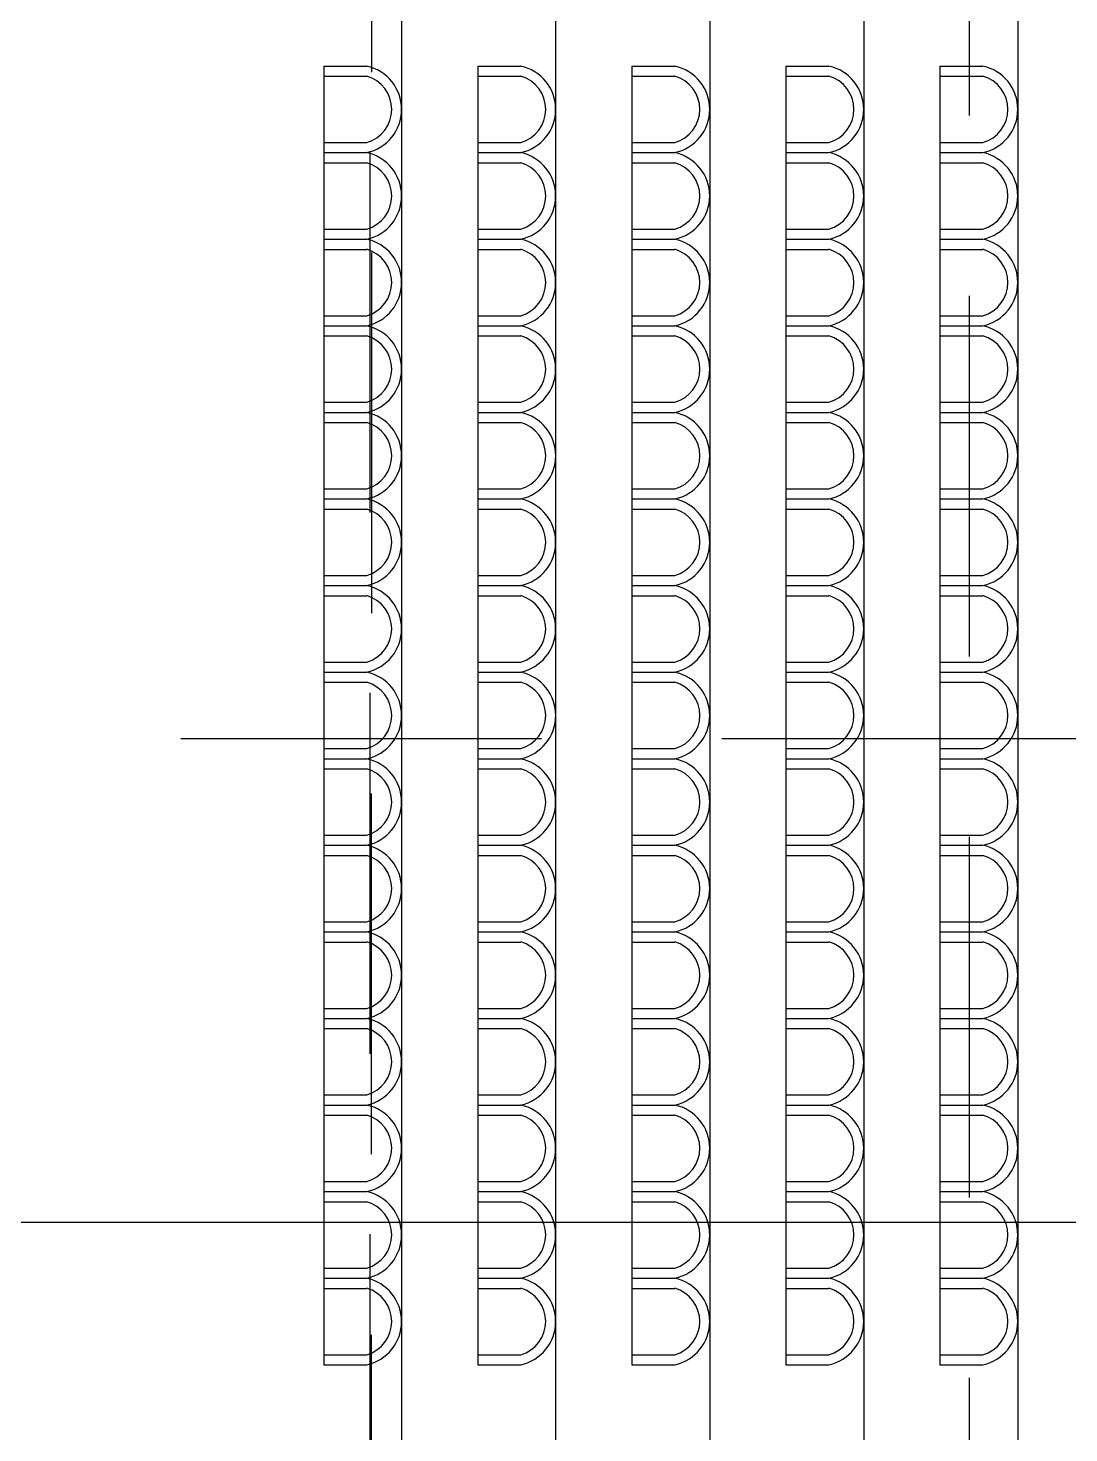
# Model space of a CAD drawing. Header units: millimetres. Extents: x -17017 to 2697, y 1903 to 18260.
# Drawn here: x -16989.266 to -16987.823, y 18221.433 to 18223.38 of the extents above; entities that cross this region are included whole.
import ezdxf

# ---------------------------------------------------------------- set-up
doc = ezdxf.new("R2010")
doc.units = ezdxf.units.MM
doc.linetypes.add('DASHED', pattern=[0.75, 0.5, -0.25])
for name, color, linetype in [('1', 7, 'Continuous'), ('door', 152, 'Continuous'), ('NET 01', 8, 'Continuous')]:
    doc.layers.add(name, color=color, linetype=linetype)

msp = doc.modelspace()

# ---------------------------------------------------------------- linework, layer by layer
at = {"layer": '1', "linetype": 'DASHED'}
msp.add_line((-16988.7923, 18227.7083), (-16988.7923, 18217.1558), dxfattribs=at)
at = {"layer": '1'}
for p, q in [((-16988.7484, 18227.2088), (-16988.7484, 18218.5818)), ((-16988.5349, 18227.2088), (-16988.5349, 18218.5818)), ((-16988.3213, 18227.2088), (-16988.3213, 18218.5818)), ((-16988.1078, 18227.2088), (-16988.1078, 18218.5818)), ((-16987.8943, 18227.2088), (-16987.8943, 18218.5818)), ((-16988.8564, 18223.3271), (-16988.7967, 18223.3271)), ((-16988.8564, 18223.3271), (-16988.7967, 18223.3271)), ((-16988.8564, 18223.3271), (-16988.8564, 18223.0871)), ((-16988.8564, 18223.313), (-16988.7967, 18223.313)), ((-16988.6429, 18223.3271), (-16988.5832, 18223.3271)), ((-16988.6428, 18223.3271), (-16988.5832, 18223.3271)), ((-16988.6428, 18223.3271), (-16988.6428, 18223.0871)), ((-16988.6428, 18223.313), (-16988.5832, 18223.313)), ((-16988.4293, 18223.3271), (-16988.3697, 18223.3271)), ((-16988.4293, 18223.3271), (-16988.3697, 18223.3271)), ((-16988.4293, 18223.3271), (-16988.4293, 18223.0871)), ((-16988.4293, 18223.313), (-16988.3697, 18223.313)), ((-16988.2158, 18223.3271), (-16988.1561, 18223.3271)), ((-16988.2158, 18223.3271), (-16988.1561, 18223.3271)), ((-16988.2158, 18223.3271), (-16988.2158, 18223.0871)), ((-16988.2158, 18223.313), (-16988.1561, 18223.313)), ((-16988.0023, 18223.3271), (-16987.9426, 18223.3271)), ((-16988.0023, 18223.3271), (-16987.9426, 18223.3271)), ((-16988.0023, 18223.3271), (-16988.0023, 18223.0871)), ((-16988.0023, 18223.313), (-16987.9426, 18223.313)), ((-16988.8564, 18223.2211), (-16988.7967, 18223.2211)), ((-16988.6428, 18223.2211), (-16988.5832, 18223.2211)), ((-16988.4293, 18223.2211), (-16988.3697, 18223.2211)), ((-16988.2158, 18223.2211), (-16988.1561, 18223.2211)), ((-16988.0023, 18223.2211), (-16987.9426, 18223.2211)), ((-16988.8564, 18223.2071), (-16988.7967, 18223.2071)), ((-16988.8564, 18223.2071), (-16988.7967, 18223.2071)), ((-16988.6429, 18223.2071), (-16988.5832, 18223.2071)), ((-16988.6429, 18223.2071), (-16988.5832, 18223.2071)), ((-16988.4293, 18223.2071), (-16988.3697, 18223.2071)), ((-16988.4293, 18223.2071), (-16988.3697, 18223.2071)), ((-16988.2158, 18223.2071), (-16988.1561, 18223.2071)), ((-16988.2158, 18223.2071), (-16988.1561, 18223.2071)), ((-16988.0023, 18223.2071), (-16987.9426, 18223.2071)), ((-16988.0023, 18223.2071), (-16987.9426, 18223.2071)), ((-16988.8564, 18223.193), (-16988.7967, 18223.193)), ((-16988.6428, 18223.193), (-16988.5832, 18223.193)), ((-16988.4293, 18223.193), (-16988.3697, 18223.193)), ((-16988.2158, 18223.193), (-16988.1561, 18223.193)), ((-16988.0023, 18223.193), (-16987.9426, 18223.193)), ((-16988.8564, 18223.1011), (-16988.7967, 18223.1011)), ((-16988.6428, 18223.1011), (-16988.5832, 18223.1011)), ((-16988.4293, 18223.1011), (-16988.3697, 18223.1011)), ((-16988.2158, 18223.1011), (-16988.1561, 18223.1011)), ((-16988.0023, 18223.1011), (-16987.9426, 18223.1011)), ((-16988.8564, 18223.0871), (-16988.7967, 18223.0871)), ((-16988.8564, 18223.0871), (-16988.7967, 18223.0871)), ((-16988.8564, 18223.0871), (-16988.8564, 18222.9671)), ((-16988.6429, 18223.0871), (-16988.5832, 18223.0871)), ((-16988.6428, 18223.0871), (-16988.5832, 18223.0871)), ((-16988.6428, 18223.0871), (-16988.6428, 18222.9671)), ((-16988.4293, 18223.0871), (-16988.3697, 18223.0871)), ((-16988.4293, 18223.0871), (-16988.3697, 18223.0871)), ((-16988.4293, 18223.0871), (-16988.4293, 18222.9671)), ((-16988.2158, 18223.0871), (-16988.1561, 18223.0871)), ((-16988.2158, 18223.0871), (-16988.1561, 18223.0871)), ((-16988.2158, 18223.0871), (-16988.2158, 18222.9671)), ((-16988.0023, 18223.0871), (-16987.9426, 18223.0871)), ((-16988.0023, 18223.0871), (-16987.9426, 18223.0871)), ((-16988.0022, 18223.0871), (-16988.0022, 18222.9671)), ((-16988.8564, 18223.073), (-16988.7967, 18223.073)), ((-16988.6428, 18223.073), (-16988.5832, 18223.073)), ((-16988.4293, 18223.073), (-16988.3697, 18223.073)), ((-16988.2158, 18223.073), (-16988.1561, 18223.073)), ((-16988.0022, 18223.073), (-16987.9426, 18223.073)), ((-16988.8564, 18222.9811), (-16988.7967, 18222.9811)), ((-16988.6428, 18222.9811), (-16988.5832, 18222.9811)), ((-16988.4293, 18222.9811), (-16988.3697, 18222.9811)), ((-16988.2158, 18222.9811), (-16988.1561, 18222.9811)), ((-16988.0022, 18222.9811), (-16987.9426, 18222.9811)), ((-16988.8564, 18222.9671), (-16988.7967, 18222.9671)), ((-16988.8564, 18222.9671), (-16988.7967, 18222.9671)), ((-16988.8563, 18222.9671), (-16988.8563, 18222.8471)), ((-16988.6428, 18222.9671), (-16988.5832, 18222.9671)), ((-16988.6428, 18222.9671), (-16988.5832, 18222.9671)), ((-16988.6428, 18222.9671), (-16988.6428, 18222.8471)), ((-16988.4293, 18222.9671), (-16988.3697, 18222.9671)), ((-16988.4293, 18222.9671), (-16988.3697, 18222.9671)), ((-16988.4293, 18222.9671), (-16988.4293, 18222.8471)), ((-16988.2158, 18222.9671), (-16988.1561, 18222.9671)), ((-16988.2158, 18222.9671), (-16988.1561, 18222.9671)), ((-16988.2158, 18222.9671), (-16988.2158, 18222.8471)), ((-16988.0023, 18222.9671), (-16987.9426, 18222.9671)), ((-16988.0022, 18222.9671), (-16987.9426, 18222.9671)), ((-16988.0022, 18222.9671), (-16988.0022, 18222.8471)), ((-16988.8563, 18222.953), (-16988.7967, 18222.953)), ((-16988.6428, 18222.953), (-16988.5832, 18222.953)), ((-16988.4293, 18222.953), (-16988.3697, 18222.953)), ((-16988.2158, 18222.953), (-16988.1561, 18222.953)), ((-16988.0022, 18222.953), (-16987.9426, 18222.953)), ((-16988.8564, 18222.8471), (-16988.7967, 18222.8471)), ((-16988.8563, 18222.8611), (-16988.7967, 18222.8611)), ((-16988.8563, 18222.8471), (-16988.7967, 18222.8471)), ((-16988.8563, 18222.8471), (-16988.8563, 18222.7271)), ((-16988.6428, 18222.8611), (-16988.5832, 18222.8611)), ((-16988.6428, 18222.8471), (-16988.5832, 18222.8471)), ((-16988.6428, 18222.8471), (-16988.5832, 18222.8471)), ((-16988.6428, 18222.8471), (-16988.6428, 18222.7271)), ((-16988.4293, 18222.8611), (-16988.3697, 18222.8611)), ((-16988.4293, 18222.8471), (-16988.3697, 18222.8471)), ((-16988.4293, 18222.8471), (-16988.3696, 18222.8471)), ((-16988.4293, 18222.8471), (-16988.4293, 18222.7271)), ((-16988.2158, 18222.8611), (-16988.1561, 18222.8611)), ((-16988.2158, 18222.8471), (-16988.1561, 18222.8471)), ((-16988.2158, 18222.8471), (-16988.1561, 18222.8471)), ((-16988.2157, 18222.8471), (-16988.2157, 18222.7271)), ((-16988.0022, 18222.8611), (-16987.9426, 18222.8611)), ((-16988.0022, 18222.8471), (-16987.9426, 18222.8471)), ((-16988.0022, 18222.8471), (-16987.9426, 18222.8471)), ((-16988.0022, 18222.8471), (-16988.0022, 18222.7271)), ((-16988.8563, 18222.833), (-16988.7967, 18222.833)), ((-16988.6428, 18222.833), (-16988.5832, 18222.833)), ((-16988.4293, 18222.833), (-16988.3696, 18222.833)), ((-16988.2157, 18222.833), (-16988.1561, 18222.833)), ((-16988.0022, 18222.833), (-16987.9426, 18222.833)), ((-16988.8563, 18222.7411), (-16988.7967, 18222.7411)), ((-16988.6428, 18222.7411), (-16988.5832, 18222.7411)), ((-16988.4293, 18222.7411), (-16988.3696, 18222.7411)), ((-16988.2157, 18222.7411), (-16988.1561, 18222.7411)), ((-16988.0022, 18222.7411), (-16987.9426, 18222.7411)), ((-16988.8564, 18222.7271), (-16988.7967, 18222.7271)), ((-16988.8563, 18222.7271), (-16988.7967, 18222.7271)), ((-16988.8563, 18222.7271), (-16988.8563, 18222.4871)), ((-16988.8563, 18222.713), (-16988.7967, 18222.713)), ((-16988.6428, 18222.7271), (-16988.5832, 18222.7271)), ((-16988.6428, 18222.7271), (-16988.5832, 18222.7271)), ((-16988.6428, 18222.7271), (-16988.6428, 18222.4871)), ((-16988.6428, 18222.713), (-16988.5832, 18222.713)), ((-16988.4293, 18222.7271), (-16988.3696, 18222.7271)), ((-16988.4293, 18222.7271), (-16988.3697, 18222.7271)), ((-16988.4293, 18222.7271), (-16988.4293, 18222.4871)), ((-16988.4293, 18222.713), (-16988.3697, 18222.713)), ((-16988.2158, 18222.7271), (-16988.1561, 18222.7271)), ((-16988.2158, 18222.7271), (-16988.1561, 18222.7271)), ((-16988.2158, 18222.7271), (-16988.2158, 18222.4871)), ((-16988.2158, 18222.713), (-16988.1561, 18222.713)), ((-16988.0022, 18222.7271), (-16987.9426, 18222.7271)), ((-16988.0022, 18222.7271), (-16987.9426, 18222.7271)), ((-16988.0022, 18222.7271), (-16988.0022, 18222.4871)), ((-16988.0022, 18222.713), (-16987.9426, 18222.713)), ((-16988.8563, 18222.6211), (-16988.7967, 18222.6211)), ((-16988.6428, 18222.6211), (-16988.5832, 18222.6211)), ((-16988.4293, 18222.6211), (-16988.3697, 18222.6211)), ((-16988.2158, 18222.6211), (-16988.1561, 18222.6211)), ((-16988.0022, 18222.6211), (-16987.9426, 18222.6211)), ((-16988.8564, 18222.6071), (-16988.7967, 18222.6071)), ((-16988.8564, 18222.6071), (-16988.7967, 18222.6071)), ((-16988.8563, 18222.593), (-16988.7967, 18222.593)), ((-16988.6428, 18222.6071), (-16988.5832, 18222.6071)), ((-16988.6428, 18222.6071), (-16988.5832, 18222.6071)), ((-16988.6428, 18222.593), (-16988.5832, 18222.593)), ((-16988.4293, 18222.6071), (-16988.3697, 18222.6071)), ((-16988.4293, 18222.6071), (-16988.3697, 18222.6071)), ((-16988.4293, 18222.593), (-16988.3697, 18222.593)), ((-16988.2158, 18222.6071), (-16988.1561, 18222.6071)), ((-16988.2158, 18222.6071), (-16988.1561, 18222.6071)), ((-16988.2158, 18222.593), (-16988.1561, 18222.593)), ((-16988.0022, 18222.6071), (-16987.9426, 18222.6071)), ((-16988.0022, 18222.6071), (-16987.9426, 18222.6071)), ((-16988.0022, 18222.593), (-16987.9426, 18222.593)), ((-16988.8563, 18222.5011), (-16988.7967, 18222.5011)), ((-16988.6428, 18222.5011), (-16988.5832, 18222.5011)), ((-16988.4293, 18222.5011), (-16988.3697, 18222.5011)), ((-16988.2158, 18222.5011), (-16988.1561, 18222.5011)), ((-16988.0022, 18222.5011), (-16987.9426, 18222.5011)), ((-16988.8564, 18222.4871), (-16988.7967, 18222.4871)), ((-16988.8563, 18222.4871), (-16988.7967, 18222.4871)), ((-16988.8563, 18222.4871), (-16988.8563, 18222.3671)), ((-16988.6428, 18222.4871), (-16988.5832, 18222.4871)), ((-16988.6428, 18222.4871), (-16988.5832, 18222.4871)), ((-16988.6428, 18222.4871), (-16988.6428, 18222.3671)), ((-16988.4293, 18222.4871), (-16988.3697, 18222.4871)), ((-16988.4293, 18222.4871), (-16988.3696, 18222.4871)), ((-16988.4293, 18222.4871), (-16988.4293, 18222.3671)), ((-16988.2158, 18222.4871), (-16988.1561, 18222.4871)), ((-16988.2158, 18222.4871), (-16988.1561, 18222.4871)), ((-16988.2157, 18222.4871), (-16988.2157, 18222.3671)), ((-16988.0022, 18222.4871), (-16987.9426, 18222.4871)), ((-16988.0022, 18222.4871), (-16987.9426, 18222.4871)), ((-16988.0022, 18222.4871), (-16988.0022, 18222.3671)), ((-16988.8563, 18222.473), (-16988.7967, 18222.473)), ((-16988.6428, 18222.473), (-16988.5832, 18222.473)), ((-16988.4293, 18222.473), (-16988.3696, 18222.473)), ((-16988.2157, 18222.473), (-16988.1561, 18222.473)), ((-16988.0022, 18222.473), (-16987.9426, 18222.473)), ((-16988.8563, 18222.3811), (-16988.7967, 18222.3811)), ((-16988.6428, 18222.3811), (-16988.5832, 18222.3811)), ((-16988.4293, 18222.3811), (-16988.3696, 18222.3811)), ((-16988.2157, 18222.3811), (-16988.1561, 18222.3811)), ((-16988.0022, 18222.3811), (-16987.9426, 18222.3811)), ((-16988.8564, 18222.3671), (-16988.7967, 18222.3671)), ((-16988.8563, 18222.3671), (-16988.7967, 18222.3671)), ((-16988.8563, 18222.3671), (-16988.8563, 18222.2471)), ((-16988.6428, 18222.3671), (-16988.5832, 18222.3671)), ((-16988.6428, 18222.3671), (-16988.5832, 18222.3671)), ((-16988.6428, 18222.3671), (-16988.6428, 18222.2471)), ((-16988.4293, 18222.3671), (-16988.3696, 18222.3671)), ((-16988.4293, 18222.3671), (-16988.3697, 18222.3671)), ((-16988.4293, 18222.3671), (-16988.4293, 18222.2471)), ((-16988.2158, 18222.3671), (-16988.1561, 18222.3671)), ((-16988.2158, 18222.3671), (-16988.1561, 18222.3671)), ((-16988.2158, 18222.3671), (-16988.2158, 18222.2471)), ((-16988.0022, 18222.3671), (-16987.9426, 18222.3671)), ((-16988.0022, 18222.3671), (-16987.9426, 18222.3671)), ((-16988.0022, 18222.3671), (-16988.0022, 18222.2471)), ((-16988.8563, 18222.353), (-16988.7967, 18222.353)), ((-16988.6428, 18222.353), (-16988.5832, 18222.353)), ((-16988.4293, 18222.353), (-16988.3697, 18222.353)), ((-16988.2158, 18222.353), (-16988.1561, 18222.353)), ((-16988.0022, 18222.353), (-16987.9426, 18222.353)), ((-16988.8563, 18222.2611), (-16988.7967, 18222.2611)), ((-16988.6428, 18222.2611), (-16988.5832, 18222.2611)), ((-16988.4293, 18222.2611), (-16988.3697, 18222.2611)), ((-16988.2158, 18222.2611), (-16988.1561, 18222.2611)), ((-16988.0022, 18222.2611), (-16987.9426, 18222.2611)), ((-16988.8564, 18222.2471), (-16988.7967, 18222.2471)), ((-16988.8564, 18222.2471), (-16988.7967, 18222.2471)), ((-16988.8564, 18222.2471), (-16988.8564, 18221.5271)), ((-16988.6428, 18222.2471), (-16988.5832, 18222.2471)), ((-16988.6428, 18222.2471), (-16988.5832, 18222.2471)), ((-16988.6428, 18222.2471), (-16988.6428, 18221.5271)), ((-16988.4293, 18222.2471), (-16988.3697, 18222.2471)), ((-16988.4293, 18222.2471), (-16988.3697, 18222.2471)), ((-16988.4293, 18222.2471), (-16988.4293, 18221.5271)), ((-16988.2158, 18222.2471), (-16988.1561, 18222.2471)), ((-16988.2158, 18222.2471), (-16988.1561, 18222.2471)), ((-16988.2158, 18222.2471), (-16988.2158, 18221.5271)), ((-16988.0023, 18222.2471), (-16987.9426, 18222.2471)), ((-16988.0022, 18222.2471), (-16987.9426, 18222.2471)), ((-16988.0022, 18222.2471), (-16988.0022, 18221.5271)), ((-16988.8564, 18222.233), (-16988.7967, 18222.233)), ((-16988.6428, 18222.233), (-16988.5832, 18222.233)), ((-16988.4293, 18222.233), (-16988.3697, 18222.233)), ((-16988.2158, 18222.233), (-16988.1561, 18222.233)), ((-16988.0022, 18222.233), (-16987.9426, 18222.233)), ((-16988.8564, 18222.1411), (-16988.7967, 18222.1411)), ((-16988.8564, 18222.1271), (-16988.7967, 18222.1271)), ((-16988.8564, 18222.1271), (-16988.7967, 18222.1271)), ((-16988.6428, 18222.1411), (-16988.5832, 18222.1411)), ((-16988.6428, 18222.1271), (-16988.5832, 18222.1271)), ((-16988.6428, 18222.1271), (-16988.5832, 18222.1271)), ((-16988.4293, 18222.1411), (-16988.3697, 18222.1411)), ((-16988.4293, 18222.1271), (-16988.3697, 18222.1271)), ((-16988.4293, 18222.1271), (-16988.3697, 18222.1271)), ((-16988.2158, 18222.1411), (-16988.1561, 18222.1411)), ((-16988.2158, 18222.1271), (-16988.1561, 18222.1271)), ((-16988.2158, 18222.1271), (-16988.1561, 18222.1271)), ((-16988.0023, 18222.1271), (-16987.9426, 18222.1271)), ((-16988.0023, 18222.1271), (-16987.9426, 18222.1271)), ((-16988.0022, 18222.1411), (-16987.9426, 18222.1411)), ((-16988.8564, 18222.113), (-16988.7967, 18222.113)), ((-16988.6428, 18222.113), (-16988.5832, 18222.113)), ((-16988.4293, 18222.113), (-16988.3697, 18222.113)), ((-16988.2158, 18222.113), (-16988.1561, 18222.113)), ((-16988.0022, 18222.113), (-16987.9426, 18222.113)), ((-16988.8564, 18222.0211), (-16988.7967, 18222.0211)), ((-16988.6428, 18222.0211), (-16988.5832, 18222.0211)), ((-16988.4293, 18222.0211), (-16988.3697, 18222.0211)), ((-16988.2158, 18222.0211), (-16988.1561, 18222.0211)), ((-16988.0022, 18222.0211), (-16987.9426, 18222.0211)), ((-16988.8564, 18222.0071), (-16988.7967, 18222.0071)), ((-16988.8564, 18222.0071), (-16988.7967, 18222.0071)), ((-16988.8564, 18221.993), (-16988.7967, 18221.993)), ((-16988.6428, 18222.0071), (-16988.5832, 18222.0071)), ((-16988.6428, 18222.0071), (-16988.5832, 18222.0071)), ((-16988.6428, 18221.993), (-16988.5832, 18221.993)), ((-16988.4293, 18222.0071), (-16988.3697, 18222.0071)), ((-16988.4293, 18222.0071), (-16988.3697, 18222.0071)), ((-16988.4293, 18221.993), (-16988.3697, 18221.993)), ((-16988.2158, 18222.0071), (-16988.1561, 18222.0071)), ((-16988.2158, 18222.0071), (-16988.1561, 18222.0071)), ((-16988.2158, 18221.993), (-16988.1561, 18221.993)), ((-16988.0023, 18222.0071), (-16987.9426, 18222.0071)), ((-16988.0023, 18222.0071), (-16987.9426, 18222.0071)), ((-16988.0022, 18221.993), (-16987.9426, 18221.993)), ((-16988.8564, 18221.9011), (-16988.7967, 18221.9011)), ((-16988.6428, 18221.9011), (-16988.5832, 18221.9011)), ((-16988.4293, 18221.9011), (-16988.3697, 18221.9011)), ((-16988.2158, 18221.9011), (-16988.1561, 18221.9011)), ((-16988.0022, 18221.9011), (-16987.9426, 18221.9011)), ((-16988.8564, 18221.8871), (-16988.7967, 18221.8871)), ((-16988.8564, 18221.8871), (-16988.7967, 18221.8871)), ((-16988.8564, 18221.873), (-16988.7967, 18221.873)), ((-16988.6428, 18221.8871), (-16988.5832, 18221.8871)), ((-16988.6428, 18221.8871), (-16988.5832, 18221.8871)), ((-16988.6428, 18221.873), (-16988.5832, 18221.873)), ((-16988.4293, 18221.8871), (-16988.3697, 18221.8871)), ((-16988.4293, 18221.8871), (-16988.3697, 18221.8871)), ((-16988.4293, 18221.873), (-16988.3697, 18221.873)), ((-16988.2158, 18221.8871), (-16988.1561, 18221.8871)), ((-16988.2158, 18221.8871), (-16988.1561, 18221.8871)), ((-16988.2158, 18221.873), (-16988.1561, 18221.873)), ((-16988.0023, 18221.8871), (-16987.9426, 18221.8871)), ((-16988.0023, 18221.8871), (-16987.9426, 18221.8871)), ((-16988.0022, 18221.873), (-16987.9426, 18221.873)), ((-16988.8564, 18221.7811), (-16988.7967, 18221.7811)), ((-16988.6428, 18221.7811), (-16988.5832, 18221.7811)), ((-16988.4293, 18221.7811), (-16988.3697, 18221.7811)), ((-16988.2158, 18221.7811), (-16988.1561, 18221.7811)), ((-16988.0022, 18221.7811), (-16987.9426, 18221.7811)), ((-16988.8564, 18221.7671), (-16988.7967, 18221.7671)), ((-16988.8564, 18221.7671), (-16988.7967, 18221.7671)), ((-16988.6428, 18221.7671), (-16988.5832, 18221.7671)), ((-16988.6428, 18221.7671), (-16988.5832, 18221.7671)), ((-16988.4293, 18221.7671), (-16988.3697, 18221.7671)), ((-16988.4293, 18221.7671), (-16988.3697, 18221.7671)), ((-16988.2158, 18221.7671), (-16988.1561, 18221.7671)), ((-16988.2158, 18221.7671), (-16988.1561, 18221.7671)), ((-16988.0023, 18221.7671), (-16987.9426, 18221.7671)), ((-16988.0023, 18221.7671), (-16987.9426, 18221.7671)), ((-16988.8564, 18221.753), (-16988.7967, 18221.753)), ((-16988.6428, 18221.753), (-16988.5832, 18221.753)), ((-16988.4293, 18221.753), (-16988.3697, 18221.753)), ((-16988.2158, 18221.753), (-16988.1561, 18221.753)), ((-16988.0022, 18221.753), (-16987.9426, 18221.753)), ((-16988.8564, 18221.6611), (-16988.7967, 18221.6611)), ((-16988.6428, 18221.6611), (-16988.5832, 18221.6611)), ((-16988.4293, 18221.6611), (-16988.3697, 18221.6611)), ((-16988.2158, 18221.6611), (-16988.1561, 18221.6611)), ((-16988.0022, 18221.6611), (-16987.9426, 18221.6611)), ((-16988.8564, 18221.6471), (-16988.7967, 18221.6471)), ((-16988.6428, 18221.6471), (-16988.5832, 18221.6471)), ((-16988.4293, 18221.6471), (-16988.3697, 18221.6471)), ((-16988.2158, 18221.6471), (-16988.1561, 18221.6471)), ((-16988.0023, 18221.6471), (-16987.9426, 18221.6471)), ((-16988.8564, 18221.633), (-16988.7967, 18221.633)), ((-16988.6428, 18221.633), (-16988.5832, 18221.633)), ((-16988.4293, 18221.633), (-16988.3697, 18221.633)), ((-16988.2158, 18221.633), (-16988.1561, 18221.633)), ((-16988.0022, 18221.633), (-16987.9426, 18221.633)), ((-16988.8564, 18221.5411), (-16988.7967, 18221.5411)), ((-16988.6428, 18221.5411), (-16988.5832, 18221.5411)), ((-16988.4293, 18221.5411), (-16988.3697, 18221.5411)), ((-16988.2158, 18221.5411), (-16988.1561, 18221.5411)), ((-16988.0022, 18221.5411), (-16987.9426, 18221.5411)), ((-16988.8564, 18221.5271), (-16988.7967, 18221.5271)), ((-16988.8564, 18221.5271), (-16988.7967, 18221.5271)), ((-16988.6428, 18221.5271), (-16988.5832, 18221.5271)), ((-16988.6428, 18221.5271), (-16988.5832, 18221.5271)), ((-16988.4293, 18221.5271), (-16988.3697, 18221.5271)), ((-16988.4293, 18221.5271), (-16988.3697, 18221.5271)), ((-16988.2158, 18221.5271), (-16988.1561, 18221.5271)), ((-16988.2158, 18221.5271), (-16988.1561, 18221.5271)), ((-16988.0023, 18221.5271), (-16987.9426, 18221.5271)), ((-16988.0023, 18221.5271), (-16987.9426, 18221.5271))]:
    msp.add_line(p, q, dxfattribs=at)
for centre, radius, start, end in [((-16988.8098, 18223.2671), 0.0614, 282.3013, 77.6987), ((-16988.81, 18223.2671), 0.0479, 286.121, 73.879), ((-16988.5963, 18223.2671), 0.0614, 282.3013, 77.6987), ((-16988.5965, 18223.2671), 0.0479, 286.121, 73.879), ((-16988.3828, 18223.2671), 0.0614, 282.3013, 77.6987), ((-16988.383, 18223.2671), 0.0479, 286.121, 73.879), ((-16988.1692, 18223.2671), 0.0614, 282.3013, 77.6987), ((-16988.1694, 18223.2671), 0.0479, 286.121, 73.879), ((-16987.9557, 18223.2671), 0.0614, 282.3013, 77.6987), ((-16987.9559, 18223.2671), 0.0479, 286.121, 73.879), ((-16988.8098, 18223.1471), 0.0614, 282.3013, 77.6987), ((-16988.5963, 18223.1471), 0.0614, 282.3013, 77.6987), ((-16988.3828, 18223.1471), 0.0614, 282.3013, 77.6987), ((-16988.1692, 18223.1471), 0.0614, 282.3013, 77.6987), ((-16987.9557, 18223.1471), 0.0614, 282.3013, 77.6987), ((-16988.81, 18223.1471), 0.0479, 286.121, 73.879), ((-16988.5965, 18223.1471), 0.0479, 286.121, 73.879), ((-16988.383, 18223.1471), 0.0479, 286.121, 73.879), ((-16988.1694, 18223.1471), 0.0479, 286.121, 73.879), ((-16987.9559, 18223.1471), 0.0479, 286.121, 73.879), ((-16988.8098, 18223.0271), 0.0614, 282.3013, 77.6987), ((-16988.5963, 18223.0271), 0.0614, 282.3013, 77.6987), ((-16988.3827, 18223.0271), 0.0614, 282.3013, 77.6987), ((-16988.1692, 18223.0271), 0.0614, 282.3013, 77.6987), ((-16987.9557, 18223.0271), 0.0614, 282.3013, 77.6987), ((-16988.81, 18223.0271), 0.0479, 286.121, 73.879), ((-16988.5965, 18223.0271), 0.0479, 286.121, 73.879), ((-16988.383, 18223.0271), 0.0479, 286.121, 73.879), ((-16988.1694, 18223.0271), 0.0479, 286.121, 73.879), ((-16987.9559, 18223.0271), 0.0479, 286.121, 73.879), ((-16988.8098, 18222.9071), 0.0614, 282.3013, 77.6987), ((-16988.5963, 18222.9071), 0.0614, 282.3013, 77.6987), ((-16988.3827, 18222.9071), 0.0614, 282.3013, 77.6987), ((-16988.1692, 18222.9071), 0.0614, 282.3013, 77.6987), ((-16987.9557, 18222.9071), 0.0614, 282.3013, 77.6987), ((-16988.81, 18222.9071), 0.0479, 286.121, 73.879), ((-16988.5965, 18222.9071), 0.0479, 286.121, 73.879), ((-16988.3829, 18222.9071), 0.0479, 286.121, 73.879), ((-16988.1694, 18222.9071), 0.0479, 286.121, 73.879), ((-16987.9559, 18222.9071), 0.0479, 286.121, 73.879), ((-16988.8098, 18222.7871), 0.0614, 282.3013, 77.6987), ((-16988.5962, 18222.7871), 0.0614, 282.3013, 77.6987), ((-16988.3827, 18222.7871), 0.0614, 282.3013, 77.6987), ((-16988.1692, 18222.7871), 0.0614, 282.3013, 77.6987), ((-16987.9557, 18222.7871), 0.0614, 282.3013, 77.6987), ((-16988.81, 18222.7871), 0.0479, 286.121, 73.879), ((-16988.5965, 18222.7871), 0.0479, 286.121, 73.879), ((-16988.3829, 18222.7871), 0.0479, 286.121, 73.879), ((-16988.1694, 18222.7871), 0.0479, 286.121, 73.879), ((-16987.9559, 18222.7871), 0.0479, 286.121, 73.879), ((-16988.8098, 18222.6671), 0.0614, 282.3013, 77.6987), ((-16988.81, 18222.6671), 0.0479, 286.121, 73.879), ((-16988.5963, 18222.6671), 0.0614, 282.3013, 77.6987), ((-16988.5965, 18222.6671), 0.0479, 286.121, 73.879), ((-16988.3827, 18222.6671), 0.0614, 282.3013, 77.6987), ((-16988.3829, 18222.6671), 0.0479, 286.121, 73.879), ((-16988.1692, 18222.6671), 0.0614, 282.3013, 77.6987), ((-16988.1694, 18222.6671), 0.0479, 286.121, 73.879), ((-16987.9557, 18222.6671), 0.0614, 282.3013, 77.6987), ((-16987.9559, 18222.6671), 0.0479, 286.121, 73.879), ((-16988.8098, 18222.5471), 0.0614, 282.3013, 77.6987), ((-16988.81, 18222.5471), 0.0479, 286.121, 73.879), ((-16988.5963, 18222.5471), 0.0614, 282.3013, 77.6987), ((-16988.5965, 18222.5471), 0.0479, 286.121, 73.879), ((-16988.3827, 18222.5471), 0.0614, 282.3013, 77.6987), ((-16988.3829, 18222.5471), 0.0479, 286.121, 73.879), ((-16988.1692, 18222.5471), 0.0614, 282.3013, 77.6987), ((-16988.1694, 18222.5471), 0.0479, 286.121, 73.879), ((-16987.9557, 18222.5471), 0.0614, 282.3013, 77.6987), ((-16987.9559, 18222.5471), 0.0479, 286.121, 73.879), ((-16988.8098, 18222.4271), 0.0614, 282.3013, 77.6987), ((-16988.5962, 18222.4271), 0.0614, 282.3013, 77.6987), ((-16988.3827, 18222.4271), 0.0614, 282.3013, 77.6987), ((-16988.1692, 18222.4271), 0.0614, 282.3013, 77.6987), ((-16987.9557, 18222.4271), 0.0614, 282.3013, 77.6987), ((-16988.81, 18222.4271), 0.0479, 286.121, 73.879), ((-16988.5965, 18222.4271), 0.0479, 286.121, 73.879), ((-16988.3829, 18222.4271), 0.0479, 286.121, 73.879), ((-16988.1694, 18222.4271), 0.0479, 286.121, 73.879), ((-16987.9559, 18222.4271), 0.0479, 286.121, 73.879), ((-16988.8098, 18222.3071), 0.0614, 282.3013, 77.6987), ((-16988.5963, 18222.3071), 0.0614, 282.3013, 77.6987), ((-16988.3827, 18222.3071), 0.0614, 282.3013, 77.6987), ((-16988.1692, 18222.3071), 0.0614, 282.3013, 77.6987), ((-16987.9557, 18222.3071), 0.0614, 282.3013, 77.6987), ((-16988.81, 18222.3071), 0.0479, 286.121, 73.879), ((-16988.5965, 18222.3071), 0.0479, 286.121, 73.879), ((-16988.3829, 18222.3071), 0.0479, 286.121, 73.879), ((-16988.1694, 18222.3071), 0.0479, 286.121, 73.879), ((-16987.9559, 18222.3071), 0.0479, 286.121, 73.879), ((-16988.8098, 18222.1871), 0.0614, 282.3013, 77.6987), ((-16988.5963, 18222.1871), 0.0614, 282.3013, 77.6987), ((-16988.3827, 18222.1871), 0.0614, 282.3013, 77.6987), ((-16988.1692, 18222.1871), 0.0614, 282.3013, 77.6987), ((-16987.9557, 18222.1871), 0.0614, 282.3013, 77.6987), ((-16988.81, 18222.1871), 0.0479, 286.121, 73.879), ((-16988.5965, 18222.1871), 0.0479, 286.121, 73.879), ((-16988.383, 18222.1871), 0.0479, 286.121, 73.879), ((-16988.1694, 18222.1871), 0.0479, 286.121, 73.879), ((-16987.9559, 18222.1871), 0.0479, 286.121, 73.879), ((-16988.8098, 18222.0671), 0.0614, 282.3013, 77.6987), ((-16988.5963, 18222.0671), 0.0614, 282.3013, 77.6987), ((-16988.3827, 18222.0671), 0.0614, 282.3013, 77.6987), ((-16988.1692, 18222.0671), 0.0614, 282.3013, 77.6987), ((-16987.9557, 18222.0671), 0.0614, 282.3013, 77.6987), ((-16988.81, 18222.0671), 0.0479, 286.121, 73.879), ((-16988.5965, 18222.0671), 0.0479, 286.121, 73.879), ((-16988.383, 18222.0671), 0.0479, 286.121, 73.879), ((-16988.1694, 18222.0671), 0.0479, 286.121, 73.879), ((-16987.9559, 18222.0671), 0.0479, 286.121, 73.879), ((-16988.8098, 18221.9471), 0.0614, 282.3013, 77.6987), ((-16988.81, 18221.9471), 0.0479, 286.121, 73.879), ((-16988.5963, 18221.9471), 0.0614, 282.3013, 77.6987), ((-16988.5965, 18221.9471), 0.0479, 286.121, 73.879), ((-16988.3827, 18221.9471), 0.0614, 282.3013, 77.6987), ((-16988.383, 18221.9471), 0.0479, 286.121, 73.879), ((-16988.1692, 18221.9471), 0.0614, 282.3013, 77.6987), ((-16988.1694, 18221.9471), 0.0479, 286.121, 73.879), ((-16987.9557, 18221.9471), 0.0614, 282.3013, 77.6987), ((-16987.9559, 18221.9471), 0.0479, 286.121, 73.879), ((-16988.8098, 18221.8271), 0.0614, 282.3013, 77.6987), ((-16988.81, 18221.8271), 0.0479, 286.121, 73.879), ((-16988.5963, 18221.8271), 0.0614, 282.3013, 77.6987), ((-16988.5965, 18221.8271), 0.0479, 286.121, 73.879), ((-16988.3827, 18221.8271), 0.0614, 282.3013, 77.6987), ((-16988.383, 18221.8271), 0.0479, 286.121, 73.879), ((-16988.1692, 18221.8271), 0.0614, 282.3013, 77.6987), ((-16988.1694, 18221.8271), 0.0479, 286.121, 73.879), ((-16987.9557, 18221.8271), 0.0614, 282.3013, 77.6987), ((-16987.9559, 18221.8271), 0.0479, 286.121, 73.879), ((-16988.8098, 18221.7071), 0.0614, 282.3013, 77.6987), ((-16988.5963, 18221.7071), 0.0614, 282.3013, 77.6987), ((-16988.3827, 18221.7071), 0.0614, 282.3013, 77.6987), ((-16988.1692, 18221.7071), 0.0614, 282.3013, 77.6987), ((-16987.9557, 18221.7071), 0.0614, 282.3013, 77.6987), ((-16988.81, 18221.7071), 0.0479, 286.121, 73.879), ((-16988.5965, 18221.7071), 0.0479, 286.121, 73.879), ((-16988.383, 18221.7071), 0.0479, 286.121, 73.879), ((-16988.1694, 18221.7071), 0.0479, 286.121, 73.879), ((-16987.9559, 18221.7071), 0.0479, 286.121, 73.879), ((-16988.8098, 18221.5871), 0.0614, 282.3013, 77.6987), ((-16988.5963, 18221.5871), 0.0614, 282.3013, 77.6987), ((-16988.3827, 18221.5871), 0.0614, 282.3013, 77.6987), ((-16988.1692, 18221.5871), 0.0614, 282.3013, 77.6987), ((-16987.9557, 18221.5871), 0.0614, 282.3013, 77.6987), ((-16988.81, 18221.5871), 0.0479, 286.121, 73.879), ((-16988.5965, 18221.5871), 0.0479, 286.121, 73.879), ((-16988.383, 18221.5871), 0.0479, 286.121, 73.879), ((-16988.1694, 18221.5871), 0.0479, 286.121, 73.879), ((-16987.9559, 18221.5871), 0.0479, 286.121, 73.879)]:
    msp.add_arc(centre, radius, start, end, dxfattribs=at)
at = {"layer": 'door', "linetype": 'DASHED'}
for p, q in [((-16988.7884, 18227.5688), (-16988.7923, 18217.4327)), ((-16987.9618, 18227.5088), (-16987.9618, 18217.3604)), ((-16999.5544, 18222.3953), (-16986.0172, 18222.3953))]:
    msp.add_line(p, q, dxfattribs=at)
at = {"layer": 'NET 01', "linetype": 'ByBlock'}
msp.add_lwpolyline([(-17000.2755, 18221.7246), (-16985.2281, 18221.7246), (-16985.2281, 18222.1305)], dxfattribs=at)

doc.saveas('drawing.dxf')
